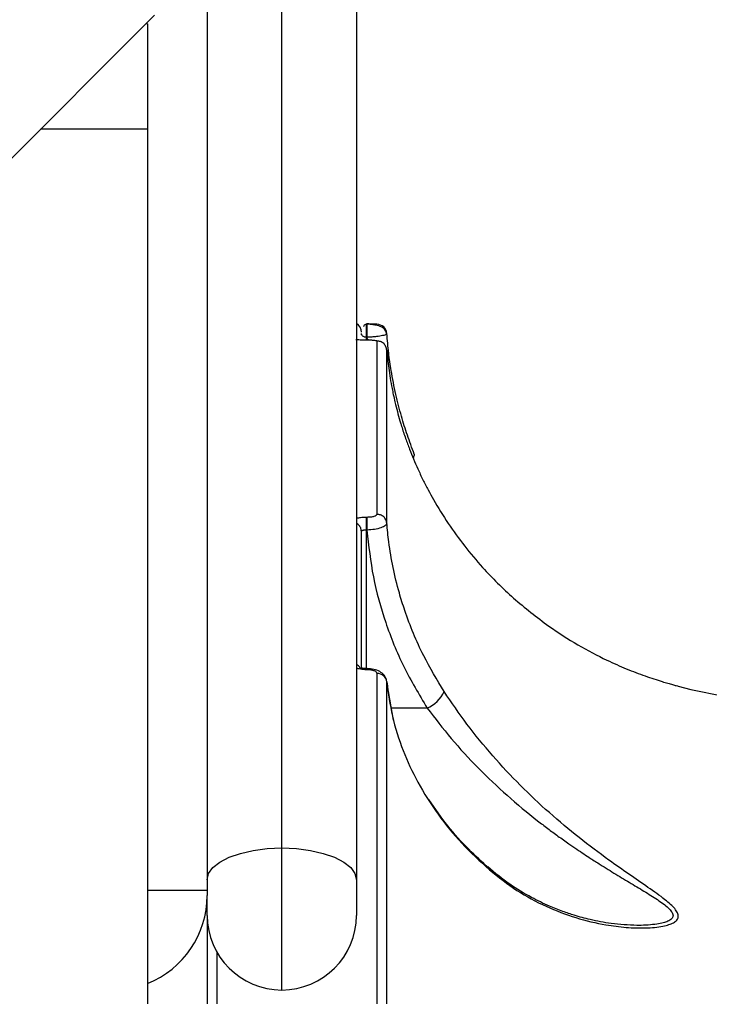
# Model space of a CAD drawing. Header units: millimetres. Extents: x -5609 to 5139, y -3980 to 3221.
# Drawn here: x 782 to 851.3, y 579.2 to 677.4 of the extents above; entities that cross this region are included whole.
import ezdxf

# ---------------------------------------------------------------- set-up
doc = ezdxf.new("R2010")
doc.units = ezdxf.units.MM
for name, color, linetype in [('DIKOM_ОБЪЕКТ', 7, 'Continuous'), ('DIKOM_РАЗМЕР_ЗОНА', 7, 'Continuous'), ('DIKOM_РАЗМЕР_ОБЪЕКТА', 7, 'Continuous')]:
    doc.layers.add(name, color=color, linetype=linetype)
doc.styles.add('style1', font='arial.ttf', dxfattribs={"width": 0.8})
doc.dimstyles.new('1-50', dxfattribs={"dimtxt": 300, "dimasz": 200, "dimexe": 100, "dimexo": 0, "dimgap": 100, "dimtad": 1, "dimtxsty": 'style1', "dimcen": 200, "dimclrd": 7, "dimclre": 7, "dimclrt": 7, "dimadec": 1, "dimazin": 2, "dimtfac": 1, "dimtmove": 0, "dimatfit": 2, "dimfxl": 0, "dimlwd": 25, "dimlwe": 18, "dimarcsym": 0})

# ---------------------------------------------------------------- blocks, each defined once
blk = doc.blocks.new('A$Cc336a1e3')
at = {"color": 7, "linetype": 'Continuous', "lineweight": 15}
for p, q in [((3636, 1971.054), (3636, 1863.86)), ((3621, 1956.054), (3621, 1862.784)), ((3615.716, 1950.77), (3552.192, 1887.246)), ((3615, 1949.903), (3614.849, 1949.903)), ((3615, 1949.903), (3615, 1939.315)), ((3615, 1939.315), (3615, 1770.153)), ((3637.033, 1919.735), (3637, 1919.735)), ((3639.057, 1918.775), (3638.988, 1918.714)), ((3637.033, 1918.4), (3637, 1918.4)), ((3637.103, 1918.145), (3637, 1918.145)), ((3637, 1918.141), (3637.103, 1918.141)), ((3637.103, 1918.145), (3637.103, 1918.141)), ((3637.214, 1918.139), (3637.103, 1918.143)), ((3638.06, 1918.031), (3638.06, 1900.601)), ((3639.057, 1899.716), (3639.057, 1917.108)), ((3637, 1900.298), (3637.055, 1900.298)), ((3637.055, 1899.014), (3637, 1899.014)), ((3637.08, 1885.097), (3637, 1885.097)), ((3637, 1885.013), (3637.08, 1885.013)), ((3638.06, 1884.602), (3638.06, 1838.215)), ((3639.743, 1879.929), (3639, 1884.132)), ((3639.057, 1837.468), (3639.057, 1883.753)), ((3628.5, 1852.791), (3628.5, 1867.067)), ((3636, 1863.86), (3636, 1860.291)), ((3621, 1862.784), (3621, 1862.291)), ((3621, 1862.291), (3621, 1862.291)), ((3621, 1860.291), (3621, 1862.267)), ((3621, 1860.291), (3621, 1860.291)), ((3621, 1860.291), (3621, 1140.023)), ((3636, 1860.291), (3636, 1860.291)), ((3664.385, 1859.281), (3664.21, 1859.288)), ((3628.5, 1852.791), (3628.5, 1852.791))]:
    blk.add_line(p, q, dxfattribs=at)
at = {"color": 8, "linetype": 'Continuous', "lineweight": 15}
for p, q in [((3628.5, 1867.067), (3628.5, 1963.554)), ((3615, 1939.315), (3604.261, 1939.315)), ((3637, 1918.4), (3637, 1919.735)), ((3637.033, 1919.735), (3637.033, 1918.4)), ((3637, 1918.145), (3637, 1918.4)), ((3637, 1918.141), (3637, 1918.145)), ((3637.033, 1918.4), (3637.066, 1918.166)), ((3637, 1885.097), (3637, 1899.014)), ((3637, 1885.013), (3637, 1885.097)), ((3637.08, 1885.096), (3637.08, 1885.013)), ((3643.115, 1881.133), (3639.53, 1881.133)), ((3622, 1500.906), (3622, 1856.549))]:
    blk.add_line(p, q, dxfattribs=at)
at = {"color": 7, "linetype": 'Continuous', "lineweight": 15, "flags": 128}
for points in [[(3621, 1863.86), (3621.144, 1864.486), (3621.571, 1865.088), (3622.264, 1865.642), (3623.197, 1866.128), (3624.333, 1866.527), (3625.63, 1866.823), (3627.037, 1867.006), (3628.5, 1867.067)], [(3628.5, 1867.067), (3629.963, 1867.006), (3631.37, 1866.823), (3632.667, 1866.527), (3633.803, 1866.128), (3634.736, 1865.642), (3635.429, 1865.088), (3635.856, 1864.486), (3636, 1863.86)]]:
    blk.add_lwpolyline(points, dxfattribs=at)
at = {"color": 7, "linetype": 'Continuous', "lineweight": 15}
for centre, radius, start, end in [((3635.5, 1918.903), 1, 360, 60), ((3638.06, 1918.702), 1, 4.20898, 90.0143), ((3638.096, 1883.635), 0.968, 7.03937, 92.1489), ((3641.801, 1884.202), 3.339, 293.28356, 334.87298), ((3678.95, 1921.903), 40, 254.59807, 270), ((3611.5, 1862.291), 9.5, 291.61827, 0), ((3611.5, 1862.291), 9.5, 291.61827, 0), ((3628.5, 1860.291), 7.5, 180, 270), ((3628.5, 1860.291), 7.5, 180, 270), ((3628.5, 1860.291), 7.5, 270, 360), ((3628.5, 1860.291), 7.5, 270, 0)]:
    blk.add_arc(centre, radius, start, end, dxfattribs=at)
at = {"color": 8, "linetype": 'Continuous', "lineweight": 15}
blk.add_arc((3635.554, 1884.665), 0.962, 30.36302, 62.37762, dxfattribs=at)
at = {"color": 7, "linetype": 'Continuous', "lineweight": 15}
for points, knots in [([(3637, 1919.715), (3636.943, 1919.697), (3636.831, 1919.662), (3636.745, 1919.587), (3636.73, 1919.504), (3636.725, 1919.479)], [0, 0, 0, 0, 0.424025, 0.828649, 1, 1, 1, 1]), ([(3638.06, 1919.702), (3638.045, 1919.706), (3638.017, 1919.714), (3637.825, 1919.723), (3637.621, 1919.729), (3637.44, 1919.732), (3637.242, 1919.734), (3637.102, 1919.734), (3637.033, 1919.734)], [0, 0, 0, 0, 0.249764, 0.499137, 0.625321, 0.749281, 0.875282, 1, 1, 1, 1]), ([(3639.025, 1918.714), (3639.023, 1918.751), (3639.019, 1918.824), (3638.985, 1918.969), (3638.903, 1919.139), (3638.75, 1919.304), (3638.448, 1919.498), (3638.015, 1919.615), (3637.477, 1919.688), (3637.183, 1919.706), (3637.033, 1919.715)], [0, 0, 0, 0, 0.040442, 0.081518, 0.169858, 0.272543, 0.391025, 0.672197, 0.832026, 1, 1, 1, 1]), ([(3637, 1918.4), (3636.96, 1918.402), (3636.876, 1918.407), (3636.769, 1918.44), (3636.679, 1918.485), (3636.589, 1918.555), (3636.515, 1918.654), (3636.505, 1918.736), (3636.5, 1918.777)], [0, 0, 0, 0, 0.120056, 0.251128, 0.367177, 0.500777, 0.750305, 1, 1, 1, 1]), ([(3641.816, 1906.658), (3641.578, 1907.289), (3641.105, 1908.543), (3640.489, 1910.54), (3639.933, 1912.705), (3639.519, 1914.827), (3639.221, 1916.875), (3639.114, 1918.119), (3639.057, 1918.775)], [0, 0, 0, 0, 0.161472, 0.320844, 0.501537, 0.698741, 0.841238, 1, 1, 1, 1]), ([(3637.103, 1918.141), (3637.173, 1918.14), (3637.314, 1918.139), (3637.51, 1918.131), (3637.682, 1918.12), (3637.868, 1918.1), (3638.027, 1918.07), (3638.049, 1918.044), (3638.06, 1918.031)], [0, 0, 0, 0, 0.124397, 0.250066, 0.372806, 0.500488, 0.750247, 1, 1, 1, 1]), ([(3639.057, 1917.108), (3639.036, 1917.226), (3638.991, 1917.472), (3638.756, 1917.781), (3638.43, 1917.992), (3638.18, 1918.018), (3638.06, 1918.031)], [0, 0, 0, 0, 0.241033, 0.499981, 0.758927, 1, 1, 1, 1]), ([(3639.057, 1917.108), (3639.114, 1916.508), (3639.236, 1915.22), (3639.485, 1913.73), (3639.714, 1912.595), (3639.888, 1911.82), (3640.108, 1910.937), (3640.32, 1910.177), (3640.464, 1909.697), (3640.516, 1909.526), (3640.661, 1909.064), (3640.918, 1908.28), (3641.322, 1907.184), (3641.733, 1906.163), (3642.179, 1905.14), (3642.673, 1904.098), (3643.198, 1903.074), (3644.011, 1901.598), (3645.187, 1899.699), (3646.839, 1897.416), (3648.972, 1894.883), (3651.702, 1892.123), (3654.128, 1890.282), (3655.343, 1889.361)], [0, 0, 0, 0, 0.058273, 0.125154, 0.145555, 0.169509, 0.201397, 0.232652, 0.244691, 0.249109, 0.249703, 0.290639, 0.327344, 0.359834, 0.394048, 0.431558, 0.466965, 0.500269, 0.586147, 0.669404, 0.751237, 0.87543, 1, 1, 1, 1]), ([(3641.69, 1906.281), (3641.713, 1906.307), (3641.817, 1906.423), (3641.842, 1906.54), (3641.828, 1906.625), (3641.82, 1906.648), (3641.817, 1906.656), (3641.816, 1906.658)], [0, 0, 0, 0, 0.172428, 0.76998, 0.927146, 0.973689, 1, 1, 1, 1]), ([(3637, 1899.014), (3637, 1899.14), (3637, 1899.333), (3637, 1899.598), (3637, 1899.795), (3637, 1899.972), (3637, 1900.166), (3637, 1900.246), (3637, 1900.298)], [0, 0, 0, 0, 0.239018, 0.36808, 0.500013, 0.631914, 0.761019, 1, 1, 1, 1]), ([(3638.06, 1900.601), (3638.045, 1900.561), (3638.014, 1900.482), (3637.782, 1900.382), (3637.45, 1900.312), (3637.187, 1900.303), (3637.055, 1900.298)], [0, 0, 0, 0, 0.250532, 0.500658, 0.750419, 1, 1, 1, 1]), ([(3637.055, 1900.298), (3637.055, 1900.246), (3637.055, 1900.166), (3637.055, 1899.972), (3637.055, 1899.795), (3637.055, 1899.598), (3637.055, 1899.333), (3637.055, 1899.14), (3637.055, 1899.014)], [0, 0, 0, 0, 0.238981, 0.368086, 0.499987, 0.63192, 0.760982, 1, 1, 1, 1]), ([(3639.057, 1899.716), (3639.036, 1899.83), (3638.991, 1900.066), (3638.756, 1900.361), (3638.43, 1900.563), (3638.18, 1900.588), (3638.06, 1900.601)], [0, 0, 0, 0, 0.241037, 0.499991, 0.758922, 1, 1, 1, 1]), ([(3639.057, 1899.716), (3639.027, 1899.632), (3638.967, 1899.464), (3638.504, 1899.238), (3637.842, 1899.069), (3637.317, 1899.033), (3637.055, 1899.014)], [0, 0, 0, 0, 0.250411, 0.500474, 0.750246, 1, 1, 1, 1]), ([(3644.825, 1882.784), (3644.109, 1883.972), (3642.537, 1886.578), (3641.157, 1889.958), (3640.219, 1892.952), (3639.66, 1895.247), (3639.256, 1897.595), (3639.116, 1899.085), (3639.057, 1899.716)], [0, 0, 0, 0, 0.228248, 0.500767, 0.602739, 0.750009, 0.894045, 1, 1, 1, 1]), ([(3637, 1899.014), (3636.937, 1899.013), (3636.84, 1899.01), (3636.724, 1898.995), (3636.632, 1898.976), (3636.56, 1898.952), (3636.51, 1898.921), (3636.504, 1898.901), (3636.5, 1898.889)], [0, 0, 0, 0, 0.240032, 0.367754, 0.500134, 0.687668, 0.82863, 1, 1, 1, 1]), ([(3636.5, 1885.143), (3636.5, 1887.585), (3636.5, 1892.615), (3636.5, 1896.758), (3636.5, 1898.889)], [0, 0, 0, 0, 0.485622, 1, 1, 1, 1]), ([(3637.055, 1899.014), (3637.23, 1897.442), (3637.58, 1894.304), (3638.865, 1889.708), (3640.642, 1885.264), (3642.292, 1882.507), (3643.115, 1881.133)], [0, 0, 0, 0, 0.249971, 0.499143, 0.750421, 1, 1, 1, 1]), ([(3655.343, 1889.361), (3656.312, 1888.712), (3658.249, 1887.417), (3660.874, 1886.06), (3663.145, 1885.053), (3665.039, 1884.333), (3666.44, 1883.876), (3667.312, 1883.618), (3667.799, 1883.48), (3668.157, 1883.384), (3668.354, 1883.332), (3668.334, 1883.337), (3668.328, 1883.339)], [0, 0, 0, 0, 0.192712, 0.385145, 0.51534, 0.646521, 0.776989, 0.828831, 0.876001, 0.926268, 0.977129, 1, 1, 1, 1]), ([(3637, 1885.096), (3636.943, 1885.098), (3636.826, 1885.1), (3636.664, 1885.117), (3636.524, 1885.139), (3636.428, 1885.155), (3636.386, 1885.163), (3636.388, 1885.149), (3636.388, 1885.148)], [0, 0, 0, 0, 0.169574, 0.350999, 0.543783, 0.74866, 0.965721, 1, 1, 1, 1]), ([(3639.011, 1883.971), (3638.985, 1884.052), (3638.931, 1884.217), (3638.731, 1884.52), (3638.356, 1884.827), (3637.756, 1885.056), (3637.308, 1885.083), (3637.08, 1885.096)], [0, 0, 0, 0, 0.107584, 0.222305, 0.467748, 0.728193, 1, 1, 1, 1]), ([(3637.08, 1885.013), (3637.146, 1885.012), (3637.277, 1885.009), (3637.465, 1884.984), (3637.638, 1884.945), (3637.835, 1884.875), (3638.019, 1884.761), (3638.046, 1884.655), (3638.06, 1884.602)], [0, 0, 0, 0, 0.125349, 0.250306, 0.374996, 0.50036, 0.749664, 1, 1, 1, 1]), ([(3639.057, 1883.753), (3639.212, 1882.603), (3639.525, 1880.273), (3640.606, 1876.902), (3642.135, 1873.593), (3644.117, 1870.472), (3646.517, 1867.506), (3648.422, 1865.746), (3649.368, 1864.871)], [0, 0, 0, 0, 0.167097, 0.338452, 0.499946, 0.672887, 0.83744, 1, 1, 1, 1]), ([(3649.368, 1864.871), (3650.28, 1864.148), (3652.11, 1862.697), (3655.047, 1861.144), (3658.056, 1859.997), (3660.77, 1859.354), (3663.128, 1859.054), (3665.085, 1858.995), (3666.526, 1859.127), (3667.41, 1859.35), (3667.894, 1859.549), (3668.237, 1859.807), (3668.391, 1860.138), (3668.312, 1860.531), (3668.024, 1860.954), (3667.581, 1861.402), (3666.74, 1862.104), (3665.333, 1863.1), (3663.403, 1864.419), (3661.072, 1866.056), (3658.377, 1868.078), (3655.376, 1870.582), (3652.453, 1873.327), (3649.667, 1876.309), (3647.059, 1879.486), (3645.568, 1881.687), (3644.825, 1882.784)], [0, 0, 0, 0, 0.061744, 0.123996, 0.185949, 0.248282, 0.290633, 0.333018, 0.374914, 0.391843, 0.407172, 0.423465, 0.439721, 0.4561, 0.472422, 0.487707, 0.504585, 0.546284, 0.588343, 0.630391, 0.692255, 0.753916, 0.815879, 0.877264, 0.938821, 1, 1, 1, 1]), ([(3643.115, 1881.133), (3643.116, 1881.133), (3643.118, 1881.133), (3643.12, 1881.134), (3643.121, 1881.134)], [0, 0, 0, 0, 0.541822, 1, 1, 1, 1]), ([(3649.308, 1865.043), (3648.626, 1865.665), (3647.141, 1867.018), (3645.082, 1869.311), (3643.893, 1871.047), (3643.279, 1871.942)], [0, 0, 0, 0, 0.291729, 0.634589, 1, 1, 1, 1]), ([(3664.195, 1859.28), (3663.333, 1859.319), (3661.775, 1859.39), (3659.659, 1859.808), (3658.059, 1860.24), (3656.685, 1860.7), (3655.239, 1861.273), (3653.446, 1862.143), (3651.348, 1863.382), (3649.933, 1864.555), (3649.203, 1865.161)], [0, 0, 0, 0, 0.171749, 0.310635, 0.415577, 0.489803, 0.5778, 0.695403, 0.842908, 1, 1, 1, 1])]:
    blk.add_open_spline(points, degree=3, knots=knots, dxfattribs=at)
at = {"color": 8, "linetype": 'Continuous', "lineweight": 15}
for points, knots in [([(3635.937, 1918.191), (3635.992, 1918.185), (3636.115, 1918.171), (3636.366, 1918.155), (3636.669, 1918.143), (3636.89, 1918.141), (3637, 1918.141)], [0, 0, 0, 0, 0.208366, 0.468675, 0.734886, 1, 1, 1, 1]), ([(3638.988, 1918.714), (3638.972, 1918.694), (3638.924, 1918.632), (3638.601, 1918.553), (3638.202, 1918.487), (3637.845, 1918.446), (3637.45, 1918.415), (3637.173, 1918.405), (3637.033, 1918.4)], [0, 0, 0, 0, 0.138716, 0.419264, 0.56153, 0.706389, 0.851758, 1, 1, 1, 1]), ([(3637, 1900.298), (3636.8, 1900.292), (3636.427, 1900.281), (3636.135, 1900.21), (3636, 1900.177)], [0, 0, 0, 0, 0.534818, 1, 1, 1, 1]), ([(3636.5, 1898.889), (3636.487, 1899.009), (3636.466, 1899.193), (3636.342, 1899.415), (3636.211, 1899.566), (3636.093, 1899.665), (3636.016, 1899.702), (3636, 1899.709)], [0, 0, 0, 0, 0.359798, 0.55343, 0.751214, 0.948932, 1, 1, 1, 1]), ([(3636, 1885.177), (3636.05, 1885.158), (3636.172, 1885.112), (3636.411, 1885.06), (3636.698, 1885.021), (3636.899, 1885.016), (3637, 1885.013)], [0, 0, 0, 0, 0.184687, 0.455329, 0.728268, 1, 1, 1, 1]), ([(3643.121, 1881.134), (3643.903, 1880.106), (3645.478, 1878.035), (3648.212, 1875.08), (3651.134, 1872.31), (3653.512, 1870.338), (3655.234, 1869.019), (3656.279, 1868.249), (3657.258, 1867.554), (3658.353, 1866.803), (3659.406, 1866.105), (3660.713, 1865.269), (3662.084, 1864.421), (3663.625, 1863.496), (3665.1, 1862.614), (3666.235, 1861.903), (3667.003, 1861.352), (3667.471, 1860.948), (3667.779, 1860.564), (3667.864, 1860.212), (3667.699, 1859.918), (3667.337, 1859.695), (3666.829, 1859.525), (3665.898, 1859.337), (3665.015, 1859.304), (3664.385, 1859.281)], [0, 0, 0, 0, 0.092582, 0.186462, 0.280507, 0.375626, 0.406547, 0.437534, 0.470306, 0.494833, 0.535951, 0.565033, 0.612642, 0.660309, 0.707508, 0.754361, 0.778133, 0.80061, 0.823435, 0.846046, 0.868548, 0.891473, 0.913319, 0.93811, 1, 1, 1, 1]), ([(3649.193, 1865.129), (3649.215, 1865.115), (3649.301, 1865.058), (3649.34, 1864.951), (3649.368, 1864.871)], [0, 0, 0, 0, 0.256611, 1, 1, 1, 1]), ([(3621, 1862.784), (3621, 1862.783), (3620.996, 1862.78), (3620.787, 1862.78), (3619.703, 1862.783), (3617.664, 1862.787), (3615.847, 1862.789), (3615, 1862.79)], [0, 0, 0, 0, 0.012427, 0.186402, 0.469622, 0.752851, 1, 1, 1, 1])]:
    blk.add_open_spline(points, degree=3, knots=knots, dxfattribs=at)
blk = doc.blocks.new('*D1')
at = {"layer": 'Defpoints', "color": 0, "transparency": 16777216}
for p in [(791.335, 1721.444), (-4598.5, -1272.903), (790.335, -1272.903)]:
    blk.add_point(p, dxfattribs=at)
at = {"layer": 'DIKOM_РАЗМЕР_ОБЪЕКТА', "color": 7, "lineweight": 18, "transparency": 16777216}
for p, q in [((791.335, 1721.444), (-4698.5, 1721.444)), ((790.335, -1272.903), (-4698.5, -1272.903))]:
    blk.add_line(p, q, dxfattribs=at)
at = {"layer": 'DIKOM_РАЗМЕР_ОБЪЕКТА', "color": 7, "lineweight": 25, "transparency": 16777216}
blk.add_line((-4598.5, 1521.444), (-4598.5, -1072.903), dxfattribs=at)
at = {"layer": 'DIKOM_РАЗМЕР_ОБЪЕКТА', "color": 7, "transparency": 16777216}
for points in [[(-4631.833, 1521.444), (-4565.167, 1521.444), (-4598.5, 1721.444)], [(-4631.833, -1072.903), (-4565.167, -1072.903), (-4598.5, -1272.903)]]:
    blk.add_solid(points, dxfattribs=at)
at = {"layer": 'DIKOM_РАЗМЕР_ОБЪЕКТА', "color": 7, "transparency": 16777216, "insert": (-4851.774, 224.27), "char_height": 300, "attachment_point": 5, "rotation": 90, "style": 'style1'}
blk.add_mtext('3000', dxfattribs=at)
blk = doc.blocks.new('*D2')
at = {"layer": 'Defpoints', "color": 0, "transparency": 16777216}
for p in [(-5158.5, 3221.444), (639.334, 3221.444), (2080.276, -2772.903)]:
    blk.add_point(p, dxfattribs=at)
at = {"layer": 'DIKOM_РАЗМЕР_ЗОНА', "color": 7, "lineweight": 18, "transparency": 16777216}
for p, q in [((639.334, 3221.444), (-5258.5, 3221.444)), ((2080.276, -2772.903), (-5258.5, -2772.903))]:
    blk.add_line(p, q, dxfattribs=at)
at = {"layer": 'DIKOM_РАЗМЕР_ЗОНА', "color": 7, "lineweight": 25, "transparency": 16777216}
blk.add_line((-5158.5, -2572.903), (-5158.5, 3021.444), dxfattribs=at)
at = {"layer": 'DIKOM_РАЗМЕР_ЗОНА', "color": 7, "transparency": 16777216}
for points in [[(-5191.833, 3021.444), (-5125.167, 3021.444), (-5158.5, 3221.444)], [(-5191.833, -2572.903), (-5125.167, -2572.903), (-5158.5, -2772.903)]]:
    blk.add_solid(points, dxfattribs=at)
at = {"layer": 'DIKOM_РАЗМЕР_ЗОНА', "color": 7, "transparency": 16777216, "insert": (-5411.672, 224.27), "char_height": 300, "attachment_point": 5, "rotation": 90, "style": 'style1'}
blk.add_mtext('6000', dxfattribs=at)

msp = doc.modelspace()

# ---------------------------------------------------------------- block references
at = {"layer": 'DIKOM_ОБЪЕКТ'}
msp.add_blockref('A$Cc336a1e3', (-2820.166, -1272.903), dxfattribs=at)

# ---------------------------------------------------------------- dimensions: what is measured, and where the dimension line sits
at = {"layer": 'DIKOM_РАЗМЕР_ЗОНА'}
dim = msp.add_linear_dim(base=(-5158.5, 3221.444), p1=(2080.276, -2772.903), p2=(639.334, 3221.444), angle=90, text='6000', dimstyle='1-50', dxfattribs=at)
dim.commit()
dim.dimension.update_dxf_attribs({"geometry": '*D2', "text_midpoint": (-5158.5, 224.27), "dimtype": 160})
at = {"layer": 'DIKOM_РАЗМЕР_ОБЪЕКТА'}
dim = msp.add_linear_dim(base=(-4598.5, -1272.903), p1=(791.335, 1721.444), p2=(790.335, -1272.903), angle=90, text='3000', dimstyle='1-50', dxfattribs=at)
dim.commit()
dim.dimension.update_dxf_attribs({"geometry": '*D1', "text_midpoint": (-4598.5, 224.27), "dimtype": 160})

doc.saveas('drawing.dxf')
